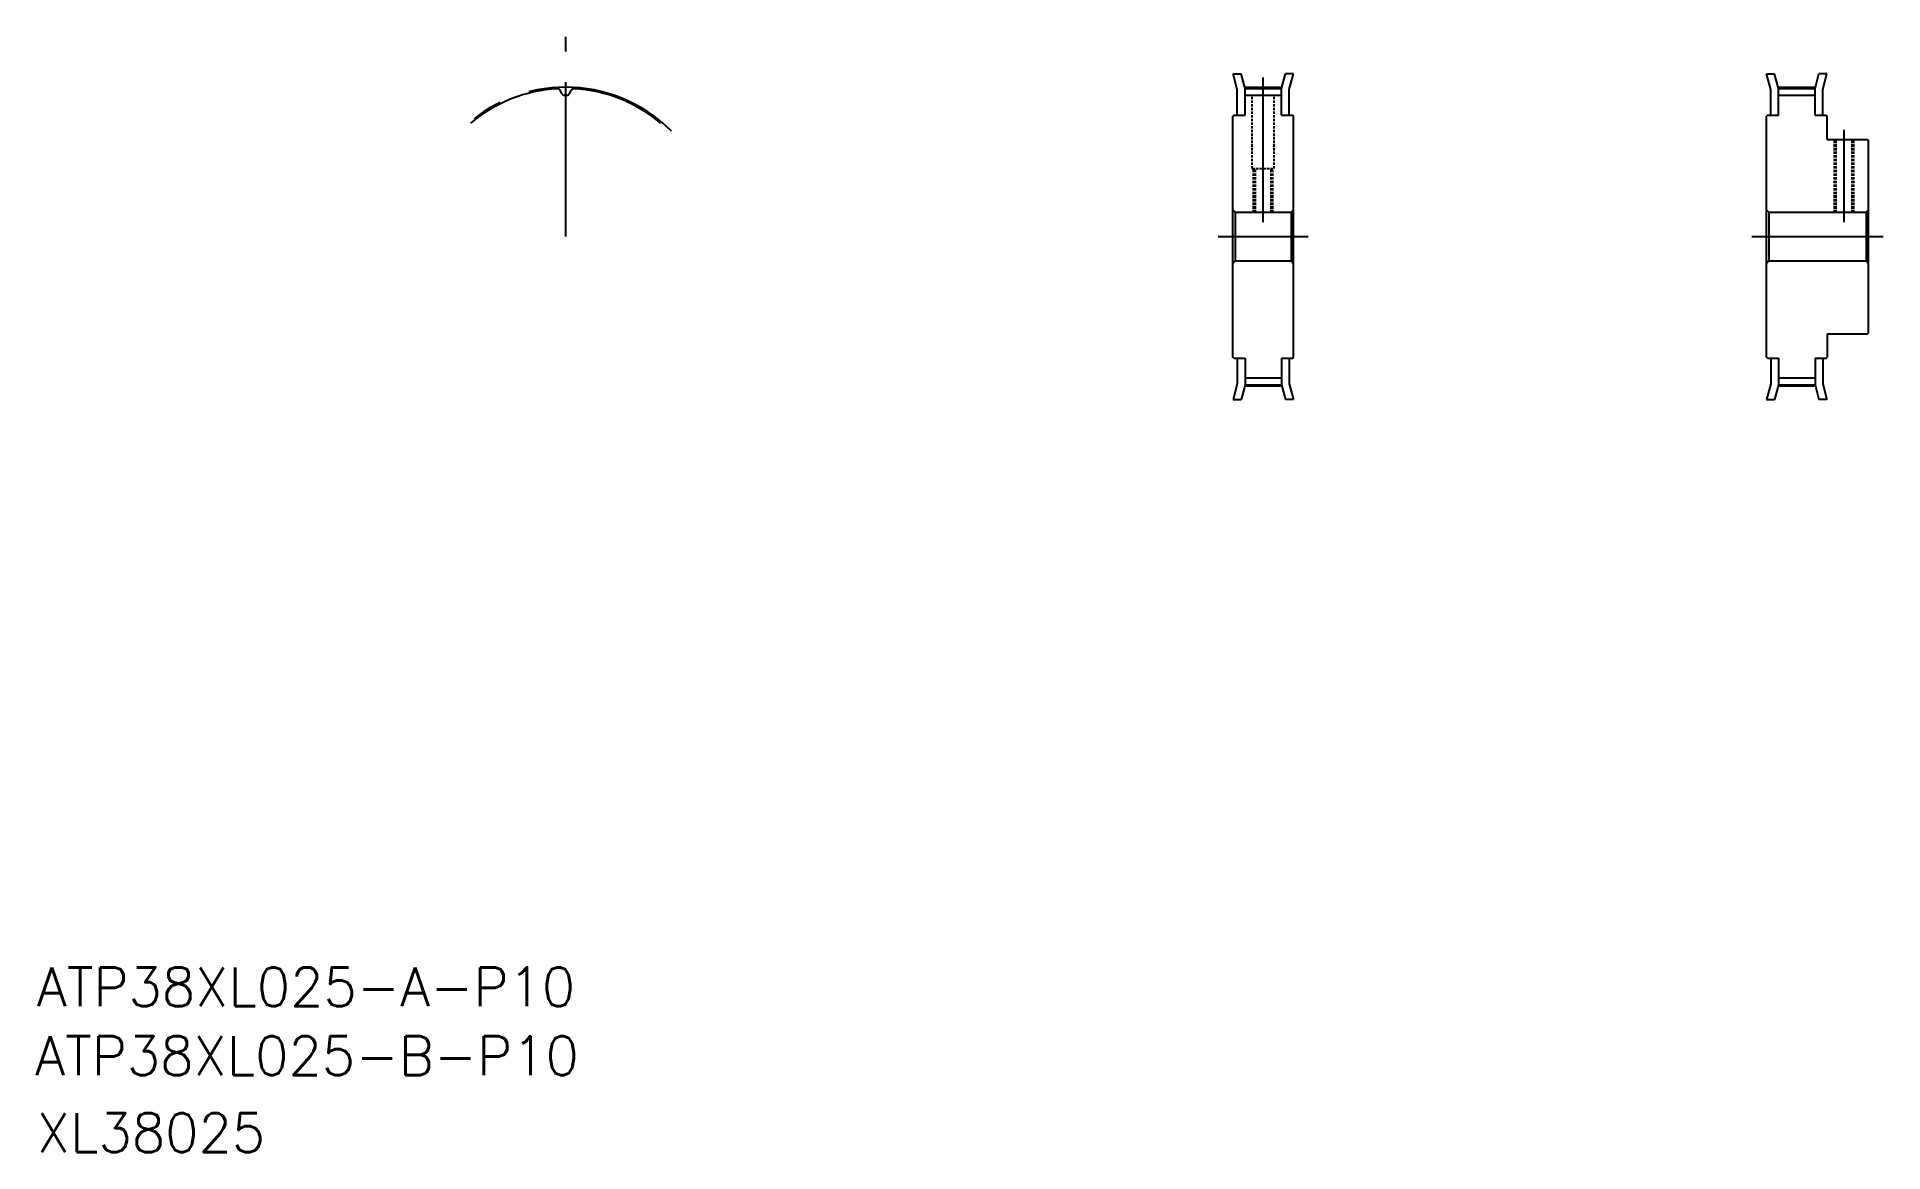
# Model space of a CAD drawing. Extents: x -96 to 283, y -84 to 146.
import ezdxf

# ---------------------------------------------------------------- set-up
doc = ezdxf.new("R2010")
doc.units = 0
doc.linetypes.add('CENTER', pattern=[50.8, 31.75, -6.35, 6.35, -6.35])
doc.linetypes.add('DASHED', pattern=[0.75, 0.5, -0.25])
doc.layers.get('0').update_dxf_attribs({"linetype": 'CONTINUOUS'})
doc.layers.add('CENTER', color=1, linetype='CENTER')
doc.styles.get("Standard").update_dxf_attribs({"font": 'txt', "bigfont": 'BIGFONT'})

msp = doc.modelspace()

# ---------------------------------------------------------------- linework, layer by layer
at = {"color": 7, "linetype": 'CONTINUOUS'}
for p, q in [((150.58, 134.74), (149.71, 137.98)), ((149.71, 137.98), (151.37, 137.98)), ((152.18, 134.95), (151.37, 137.98)), ((159.68, 134.95), (160.49, 137.98)), ((162.15, 137.98), (160.49, 137.98)), ((161.28, 134.74), (162.15, 137.98)), ((260.31, 134.74), (259.44, 137.98)), ((259.44, 137.98), (261.09, 137.98)), ((261.91, 134.95), (261.09, 137.98)), ((269.41, 134.95), (270.22, 137.98)), ((271.87, 137.98), (270.22, 137.98)), ((271.01, 134.74), (271.87, 137.98)), ((11.67, 133.9), (11.36, 134.56)), ((13.27, 133.9), (13.57, 134.56)), ((150.58, 129.48), (150.58, 134.74)), ((152.18, 134.95), (159.68, 134.95)), ((152.18, 129.48), (152.18, 134.95)), ((152.18, 133.55), (159.68, 133.55)), ((159.68, 129.48), (159.68, 134.95)), ((161.28, 129.48), (161.28, 134.74)), ((260.31, 129.48), (260.31, 134.74)), ((261.91, 134.95), (269.41, 134.95)), ((261.91, 129.48), (261.91, 134.95)), ((261.91, 133.55), (269.41, 133.55)), ((269.41, 129.48), (269.41, 134.95)), ((271.01, 129.48), (271.01, 134.74)), ((149.88, 129.48), (149.68, 129.28)), ((149.68, 79.68), (149.68, 129.28)), ((149.88, 129.48), (152.18, 129.48)), ((159.68, 129.48), (161.98, 129.48)), ((161.98, 129.48), (162.18, 129.28)), ((162.18, 79.68), (162.18, 129.28)), ((259.61, 129.48), (259.41, 129.28)), ((259.41, 79.68), (259.41, 129.28)), ((259.61, 129.48), (261.91, 129.48)), ((269.41, 129.48), (271.71, 129.48)), ((271.71, 129.48), (271.91, 129.28)), ((271.91, 124.48), (271.91, 129.28)), ((271.91, 124.48), (280.21, 124.48)), ((280.21, 124.48), (280.41, 124.28)), ((280.41, 84.68), (280.41, 124.28)), ((149.68, 109.98), (150.18, 109.48)), ((150.18, 109.48), (150.18, 99.48)), ((150.18, 109.48), (161.68, 109.48)), ((161.68, 109.48), (162.18, 109.98)), ((161.68, 109.48), (161.68, 99.48)), ((259.41, 109.98), (259.91, 109.48)), ((259.91, 109.48), (259.91, 99.48)), ((259.91, 109.48), (279.91, 109.48)), ((279.91, 109.48), (280.41, 109.98)), ((279.91, 109.48), (279.91, 99.48)), ((259.41, 104.48), (259.41, 104.48)), ((150.18, 99.48), (149.68, 98.98)), ((150.18, 99.48), (161.68, 99.48)), ((161.68, 99.48), (162.18, 98.98)), ((259.91, 99.48), (259.41, 98.98)), ((259.91, 99.48), (279.91, 99.48)), ((279.91, 99.48), (280.41, 98.98)), ((259.41, 92.08), (259.41, 92.08)), ((271.91, 84.48), (271.91, 79.68)), ((271.91, 84.48), (280.21, 84.48)), ((280.21, 84.48), (280.41, 84.68)), ((149.88, 79.48), (149.68, 79.68)), ((149.88, 79.48), (152.18, 79.48)), ((150.58, 79.48), (150.58, 74.22)), ((152.18, 79.48), (152.18, 74.01)), ((159.68, 79.48), (159.68, 74.01)), ((159.68, 79.48), (161.98, 79.48)), ((161.28, 79.48), (161.28, 74.22)), ((161.98, 79.48), (162.18, 79.68)), ((259.61, 79.48), (259.41, 79.68)), ((259.61, 79.48), (261.91, 79.48)), ((260.31, 79.48), (260.31, 74.22)), ((261.91, 79.48), (261.91, 74.01)), ((269.41, 79.48), (271.71, 79.48)), ((269.41, 79.48), (269.41, 74.01)), ((271.01, 79.48), (271.01, 74.22)), ((271.71, 79.48), (271.91, 79.68)), ((150.58, 74.22), (149.71, 70.98)), ((152.18, 74.01), (151.37, 70.98)), ((152.18, 75.41), (159.68, 75.41)), ((152.18, 74.01), (159.68, 74.01)), ((159.68, 74.01), (160.49, 70.98)), ((161.28, 74.22), (162.15, 70.98)), ((260.31, 74.22), (259.44, 70.98)), ((261.91, 74.01), (261.09, 70.98)), ((261.91, 75.41), (269.41, 75.41)), ((261.91, 74.01), (269.41, 74.01)), ((269.41, 74.01), (270.22, 70.98)), ((271.01, 74.22), (271.87, 70.98)), ((149.71, 70.98), (151.37, 70.98)), ((162.15, 70.98), (160.49, 70.98)), ((259.44, 70.98), (261.09, 70.98)), ((271.87, 70.98), (270.22, 70.98))]:
    msp.add_line(p, q, dxfattribs=at)
at = {"color": 3, "linetype": 'DASHED'}
for p, q in [((153.68, 118.48), (153.68, 133.55)), ((158.18, 118.48), (158.18, 133.55)), ((273.41, 109.48), (273.41, 124.48)), ((273.78, 109.48), (273.78, 124.48)), ((277.03, 109.48), (277.03, 124.48)), ((277.41, 109.48), (277.41, 124.48)), ((153.68, 118.48), (158.18, 118.48)), ((153.93, 109.48), (153.93, 118.48)), ((154.31, 109.48), (154.31, 118.48)), ((157.55, 109.48), (157.55, 118.48)), ((157.93, 109.48), (157.93, 118.48))]:
    msp.add_line(p, q, dxfattribs=at)
at = {"color": 7, "linetype": 'CONTINUOUS'}
for centre, radius, start, end in [((12.47, 104.48), 30.47, 93.1834, 130), ((10.81, 134.3), 0.61, 25, 93.1834), ((12.22, 134.16), 0.61, 205, 270.4809), ((12.47, 104.48), 29.07, 89.5191, 90.4809), ((12.72, 134.16), 0.61, 269.5191, 335), ((14.13, 134.3), 0.61, 86.8166, 155), ((12.47, 104.48), 30.47, 50, 86.8166)]:
    msp.add_arc(centre, radius, start, end, dxfattribs=at)
at = {"layer": 'CENTER', "color": 1, "linetype": 'CENTER'}
for p, q in [((12.47, 104.48), (12.47, 145.57)), ((155.93, 107.48), (155.93, 137.21)), ((152.18, 135.21), (159.68, 135.21)), ((261.91, 135.21), (269.41, 135.21)), ((275.41, 107.48), (275.41, 126.48)), ((146.68, 104.48), (165.18, 104.48)), ((256.41, 104.48), (283.41, 104.48)), ((152.18, 73.76), (159.68, 73.76)), ((261.91, 73.76), (269.41, 73.76))]:
    msp.add_line(p, q, dxfattribs=at)
msp.add_arc((12.47, 104.48), 30.73, 45, 135, dxfattribs=at)

# ---------------------------------------------------------------- texts
at = {"color": 7, "linetype": 'CONTINUOUS'}
for s, p in [('ATP38XL025-A-P10', (-96.31, -53.85)), ('ATP38XL025-B-P10', (-96.63, -68.01)), ('XL38025', (-96.31, -83.85))]:
    msp.add_text(s, height=8, dxfattribs=at).set_placement(p)

doc.saveas('drawing.dxf')
